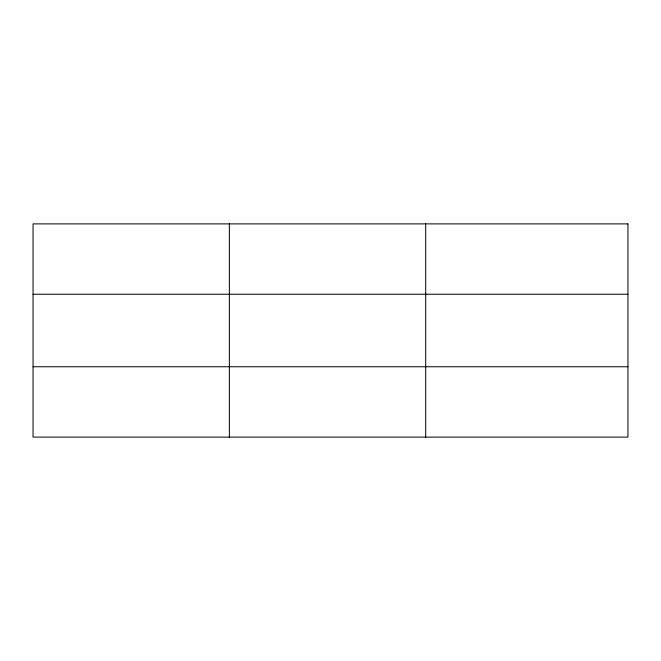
<?xml version="1.0" encoding="UTF-8"?>
<svg xmlns="http://www.w3.org/2000/svg" width="661" height="661" viewBox="0 0 661 661"><rect width="100%" height="100%" fill="white"/><g stroke="black" fill="none" stroke-linecap="round" stroke-linejoin="round"><path stroke-width="0.99" d="M229.367 223.889L229.367 437.111M425.684 223.889L425.684 437.111M33.05 294.252L627.95 294.252M33.05 366.748L627.95 366.748M627.95 223.889L627.95 437.111L33.05 437.111L33.05 223.889L627.95 223.889"/></g></svg>
